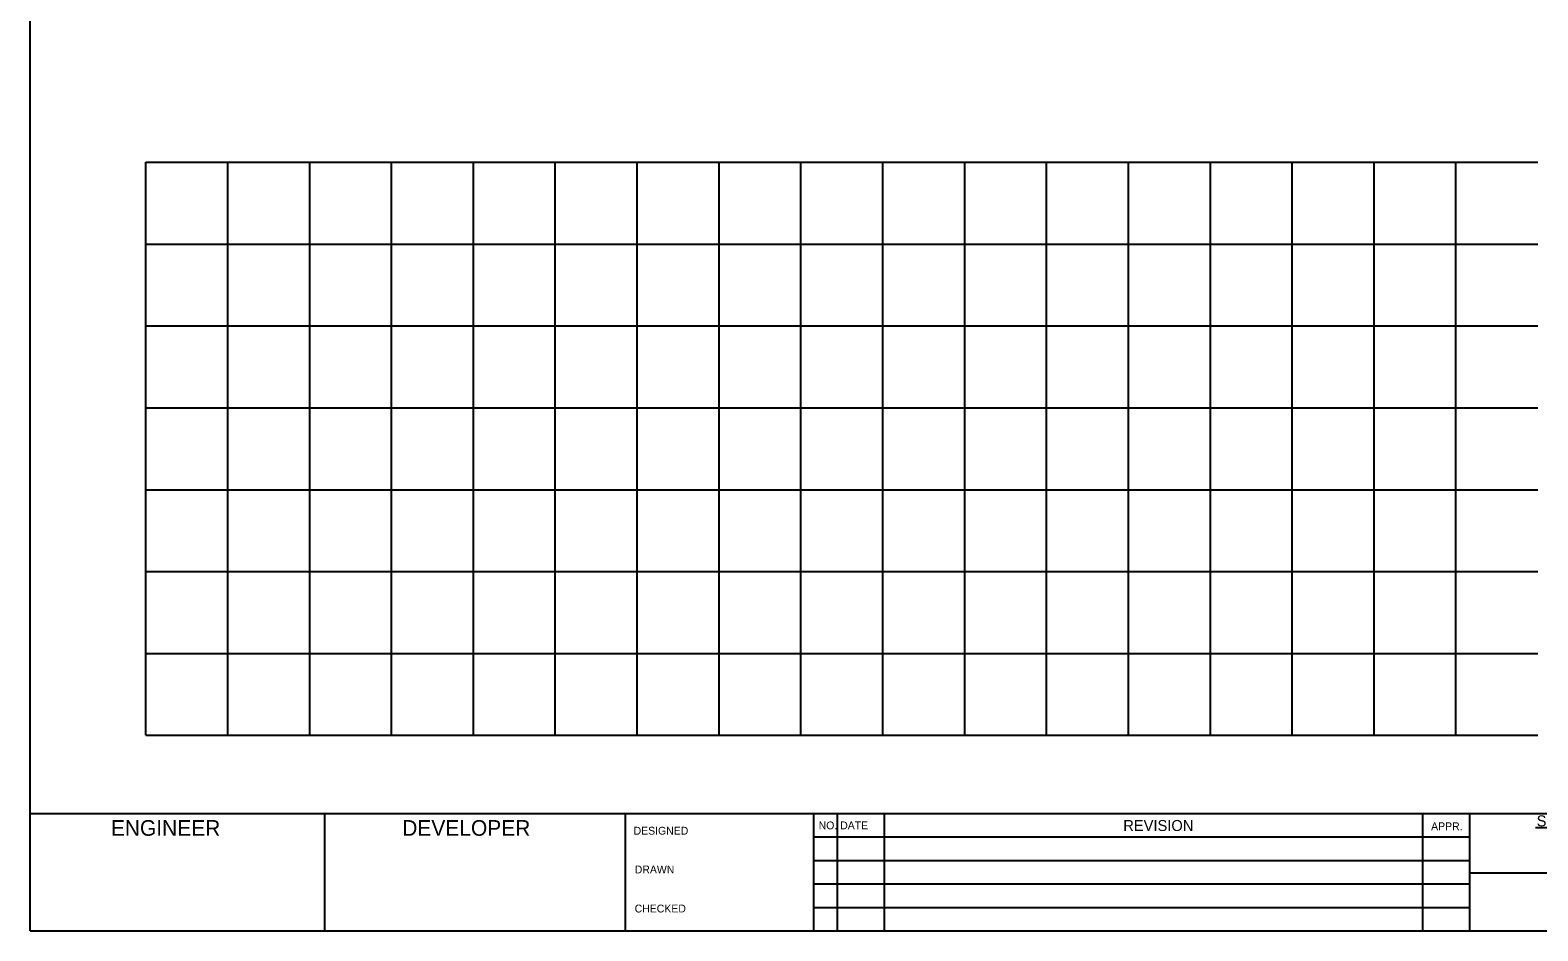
# Model space of a CAD drawing. Extents: x 2616988 to 2621363, y 634385 to 637260.
# Drawn here: x 2616988 to 2619394, y 634385 to 635822 of the extents above; entities that cross this region are included whole.
import ezdxf

# ---------------------------------------------------------------- set-up
doc = ezdxf.new("R2010")
doc.units = 0
doc.layers.add('Level 1', color=7, linetype='Continuous')

msp = doc.modelspace()

# ---------------------------------------------------------------- linework, layer by layer
at = {"layer": 'Level 1'}
for p, q in [((2616987.9, 634384.8), (2616987.9, 637259.8)), ((2617172.7, 635611.5), (2618217.9, 635611.5)), ((2617172.7, 635219.6), (2617172.7, 635611.5)), ((2617303.4, 635219.6), (2617303.4, 635611.5)), ((2617434, 635219.6), (2617434, 635611.5)), ((2617564.7, 635219.6), (2617564.7, 635611.5)), ((2617695.3, 635219.6), (2617695.3, 635611.5)), ((2617825.9, 635219.6), (2617825.9, 635611.5)), ((2617956.6, 635219.6), (2617956.6, 635611.5)), ((2618087.2, 635219.6), (2618087.2, 635611.5)), ((2618217.9, 635611.5), (2619393.7, 635611.5)), ((2618217.9, 635219.6), (2618217.9, 635611.5)), ((2618217.9, 635219.6), (2618217.9, 635611.5)), ((2618348.5, 635219.6), (2618348.5, 635611.5)), ((2618479.2, 635219.6), (2618479.2, 635611.5)), ((2618609.8, 635219.6), (2618609.8, 635611.5)), ((2618740.5, 635219.6), (2618740.5, 635611.5)), ((2618871.1, 635219.6), (2618871.1, 635611.5)), ((2619001.8, 635219.6), (2619001.8, 635611.5)), ((2619132.4, 635219.6), (2619132.4, 635611.5)), ((2619263, 635219.6), (2619263, 635611.5)), ((2619263, 635219.6), (2619263, 635611.5)), ((2617172.7, 635480.9), (2618217.9, 635480.9)), ((2618217.9, 635480.9), (2619393.7, 635480.9)), ((2617172.7, 635350.2), (2618217.9, 635350.2)), ((2618217.9, 635350.2), (2619393.7, 635350.2)), ((2617172.7, 634697), (2617172.7, 635219.6)), ((2617172.7, 635219.6), (2618217.9, 635219.6)), ((2617172.7, 635219.6), (2618217.9, 635219.6)), ((2617303.4, 634697), (2617303.4, 635219.6)), ((2617434, 634697), (2617434, 635219.6)), ((2617564.7, 634697), (2617564.7, 635219.6)), ((2617695.3, 634697), (2617695.3, 635219.6)), ((2617825.9, 634697), (2617825.9, 635219.6)), ((2617956.6, 634697), (2617956.6, 635219.6)), ((2618087.2, 634697), (2618087.2, 635219.6)), ((2618217.9, 634697), (2618217.9, 635219.6)), ((2618217.9, 634697), (2618217.9, 635219.6)), ((2618217.9, 635219.6), (2619393.7, 635219.6)), ((2618217.9, 635219.6), (2619263, 635219.6)), ((2618348.5, 634697), (2618348.5, 635219.6)), ((2618479.2, 634697), (2618479.2, 635219.6)), ((2618609.8, 634697), (2618609.8, 635219.6)), ((2618740.5, 634697), (2618740.5, 635219.6)), ((2618871.1, 634697), (2618871.1, 635219.6)), ((2619001.8, 634697), (2619001.8, 635219.6)), ((2619132.4, 634697), (2619132.4, 635219.6)), ((2619263, 634697), (2619263, 635219.6)), ((2619263, 634697), (2619263, 635219.6)), ((2617172.7, 635193.5), (2617172.7, 635193.5)), ((2617172.7, 635193.5), (2617172.7, 635193.5)), ((2617172.7, 635088.9), (2618217.9, 635088.9)), ((2618217.9, 635088.9), (2619393.7, 635088.9)), ((2617172.7, 634958.3), (2618217.9, 634958.3)), ((2618217.9, 634958.3), (2619393.7, 634958.3)), ((2617172.7, 634827.6), (2618217.9, 634827.6)), ((2618217.9, 634827.6), (2619393.7, 634827.6)), ((2617172.7, 634697), (2618217.9, 634697)), ((2618217.9, 634697), (2619393.7, 634697)), ((2616987.9, 634572.3), (2621362.9, 634572.3)), ((2617457.6, 634572.3), (2617457.6, 634384.8)), ((2617937.4, 634572.3), (2617937.4, 634384.8)), ((2618237.9, 634572.3), (2618237.9, 634384.8)), ((2618275.4, 634572.3), (2618275.4, 634384.8)), ((2618350.4, 634572.3), (2618350.4, 634384.8)), ((2619209.8, 634572.3), (2619209.8, 634384.8)), ((2619284.8, 634572.3), (2619284.8, 634384.8)), ((2619389.8, 634549.8), (2619473.3, 634549.8)), ((2618237.9, 634534.8), (2619284.8, 634534.8)), ((2618237.9, 634497.3), (2619284.8, 634497.3)), ((2619284.8, 634477.3), (2619597.3, 634477.3)), ((2618237.9, 634459.8), (2619284.8, 634459.8)), ((2618237.9, 634422.3), (2619284.8, 634422.3)), ((2616987.9, 634384.8), (2621362.9, 634384.8))]:
    msp.add_line(p, q, dxfattribs=at)

# ---------------------------------------------------------------- texts
for s, height, p in [('ENGINEER', 25, (2617116.7, 634536.6)), ('DEVELOPER', 25, (2617581.7, 634536.6)), ('DESIGNED', 12.5, (2617950.8, 634538.4)), ('NO. DATE', 12.5, (2618246.1, 634546.9)), ('REVISION', 17.5, (2618732.2, 634544.2)), ('APPR.', 12.5, (2619223.4, 634545.5)), ('SCALE', 17.5, (2619391.8, 634551.6)), ('DRAWN', 12.5, (2617952.7, 634476.5)), ('CHECKED', 12.5, (2617952.5, 634414.2))]:
    msp.add_text(s, height=height, dxfattribs=at).set_placement(p)

doc.saveas('drawing.dxf')
